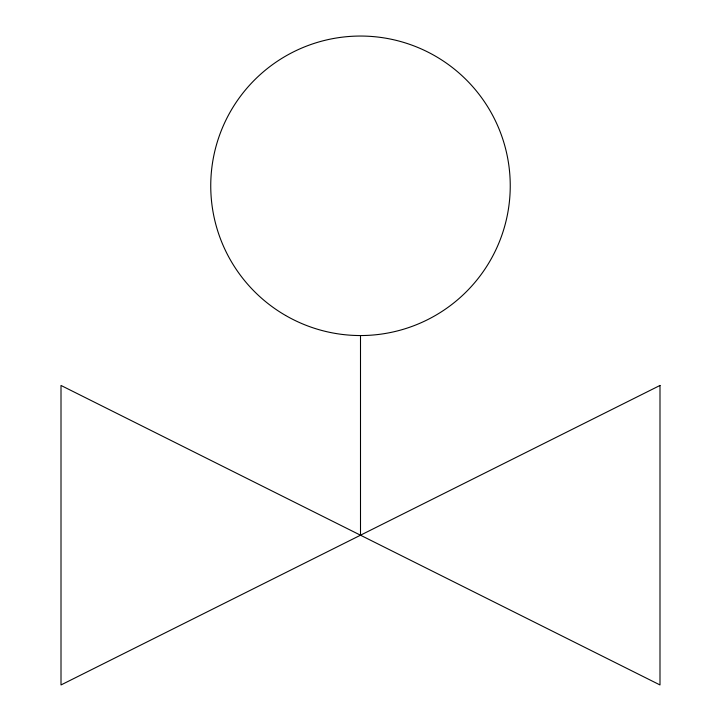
<?xml version="1.0" encoding="UTF-8"?>
<svg xmlns="http://www.w3.org/2000/svg" width="721" height="721" viewBox="0 0 721 721"><rect width="100%" height="100%" fill="white"/><g stroke="black" fill="none" stroke-linecap="round" stroke-linejoin="round"><path stroke-width="1.08" d="M360.5 335.544L360.5 535.207M659.994 385.456L61.006 684.95L61.006 385.456L659.994 684.95L659.994 385.456M285.624 315.483A149.743 149.743 0 0 0 510.243 185.793A149.743 149.743 0 0 0 285.624 56.112A149.743 149.743 0 0 0 285.624 315.483"/></g></svg>
